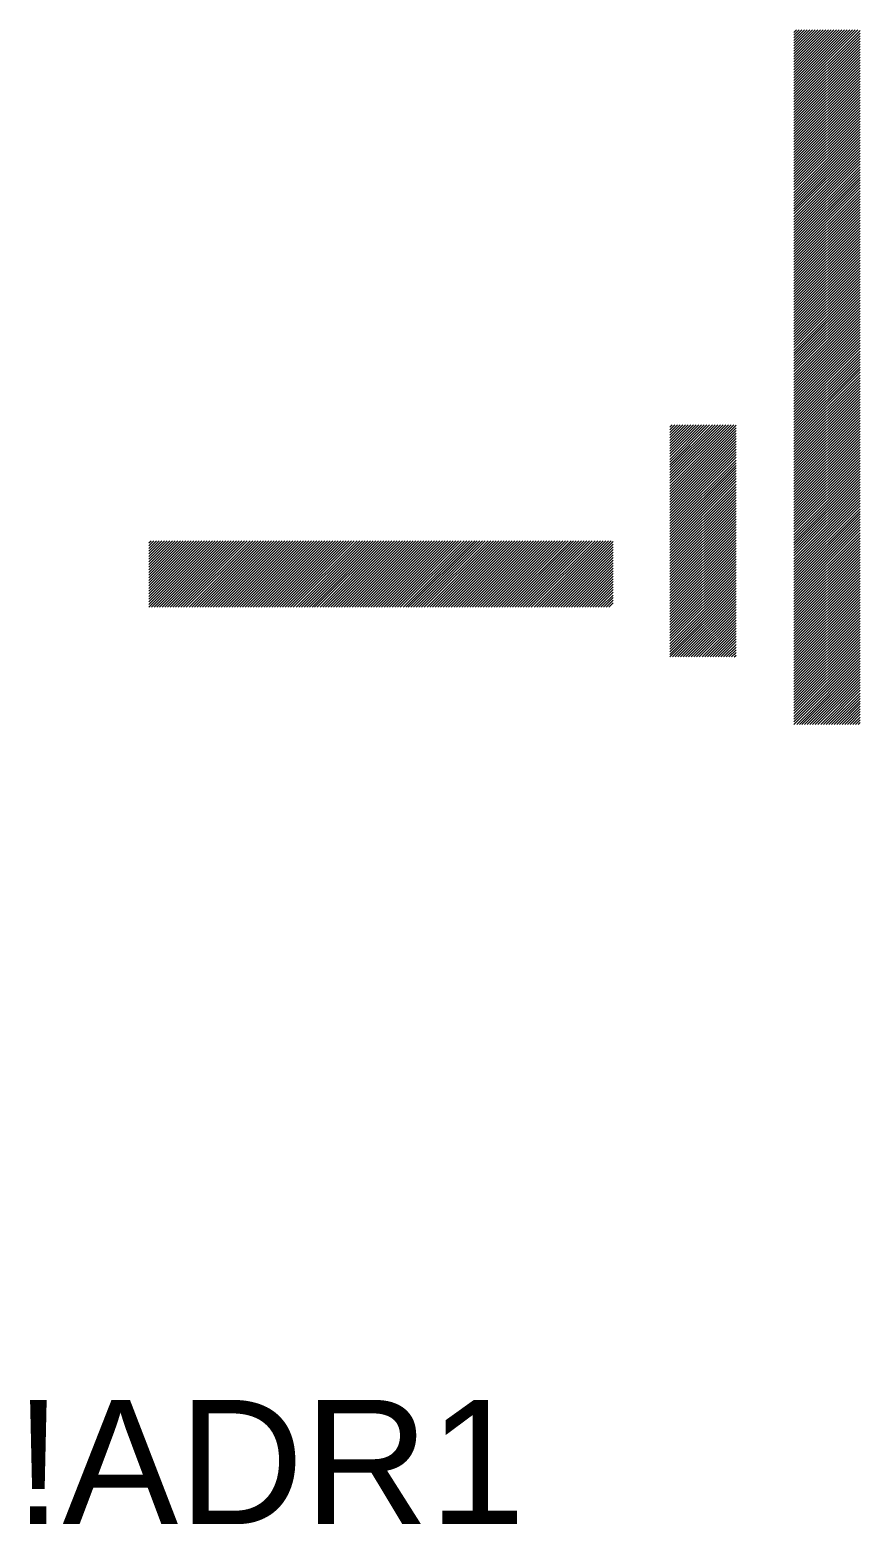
# Model space of a CAD drawing. Header units: millimetres. Extents: x -5 to 836, y -5 to 589.
# Drawn here: x 717.55 to 726.23, y 12.91 to 28.53 of the extents above; entities that cross this region are included whole.
import ezdxf

# ---------------------------------------------------------------- set-up
doc = ezdxf.new("R2010")
doc.units = ezdxf.units.MM
doc.header["$LTSCALE"] = 2
doc.layers.add('FRAME51', color=7, linetype='Continuous')
doc.styles.add('Arial', font='arial.ttf')

# ---------------------------------------------------------------- blocks, each defined once
blk = doc.blocks.new('A$C179A4FDD')
at = {"color": 40, "linetype": 'Continuous'}
for p, q in [((-1.297, 8.326), (-0.628, 8.995)), ((-1.297, 8.354), (-0.656, 8.995)), ((-1.297, 8.382), (-0.684, 8.995)), ((-1.297, 8.41), (-0.712, 8.995)), ((-1.297, 8.438), (-0.74, 8.995)), ((-1.297, 8.466), (-0.768, 8.995)), ((-1.297, 8.494), (-0.796, 8.995)), ((-1.297, 8.522), (-0.824, 8.995)), ((-1.297, 8.55), (-0.852, 8.995)), ((-1.297, 8.578), (-0.88, 8.995)), ((-1.297, 8.606), (-0.908, 8.995)), ((-1.297, 8.633), (-0.936, 8.995)), ((-1.297, 8.661), (-0.964, 8.995)), ((-1.297, 8.689), (-0.992, 8.995)), ((-1.297, 8.717), (-1.02, 8.995)), ((-1.297, 8.745), (-1.048, 8.995)), ((-1.297, 8.773), (-1.075, 8.995)), ((-1.297, 8.801), (-1.103, 8.995)), ((-1.297, 8.829), (-1.131, 8.995)), ((-1.297, 8.857), (-1.159, 8.995)), ((-1.297, 8.885), (-1.187, 8.995)), ((-1.297, 8.913), (-1.215, 8.995)), ((-1.297, 8.941), (-1.243, 8.995)), ((-1.297, 8.969), (-1.271, 8.995)), ((-1.297, 8.298), (-0.605, 8.989)), ((-1.297, 8.27), (-0.605, 8.961)), ((-1.297, 8.242), (-0.605, 8.934)), ((-1.297, 8.214), (-0.605, 8.906)), ((-1.297, 8.186), (-0.605, 8.878)), ((-1.297, 8.158), (-0.605, 8.85)), ((-1.297, 8.13), (-0.605, 8.822)), ((-1.297, 8.103), (-0.605, 8.794)), ((-1.297, 8.075), (-0.605, 8.766)), ((-1.297, 8.047), (-0.605, 8.738)), ((-1.297, 8.019), (-0.605, 8.71)), ((-1.297, 7.991), (-0.605, 8.682)), ((-1.297, 7.963), (-0.605, 8.654)), ((-1.297, 7.935), (-0.605, 8.626)), ((-1.297, 7.907), (-0.605, 8.598)), ((-1.297, 7.879), (-0.605, 8.57)), ((-1.297, 7.851), (-0.605, 8.542)), ((-1.297, 7.823), (-0.605, 8.514)), ((-1.297, 7.795), (-0.605, 8.486)), ((-1.297, 7.767), (-0.605, 8.458)), ((-1.297, 7.739), (-0.605, 8.431)), ((-1.297, 7.711), (-0.605, 8.403)), ((-1.297, 7.683), (-0.605, 8.375)), ((-1.297, 7.655), (-0.605, 8.347)), ((-1.297, 7.627), (-0.605, 8.319)), ((-1.297, 7.6), (-0.605, 8.291)), ((-1.297, 7.572), (-0.605, 8.263)), ((-1.297, 7.544), (-0.605, 8.235)), ((-1.297, 7.516), (-0.605, 8.207)), ((-1.297, 7.488), (-0.605, 8.179)), ((-1.297, 7.46), (-0.605, 8.151)), ((-1.297, 7.432), (-0.605, 8.123)), ((-1.297, 7.404), (-0.605, 8.095)), ((-1.297, 7.376), (-0.605, 8.067)), ((-1.297, 7.348), (-0.605, 8.039)), ((-1.297, 7.32), (-0.605, 8.011)), ((-1.297, 7.292), (-0.605, 7.983)), ((-1.297, 7.264), (-0.605, 7.955)), ((-1.297, 7.236), (-0.605, 7.928)), ((-1.297, 7.208), (-0.605, 7.9)), ((-1.297, 7.18), (-0.605, 7.872)), ((-1.297, 7.152), (-0.605, 7.844)), ((-1.297, 7.124), (-0.605, 7.816)), ((-1.297, 7.097), (-0.605, 7.788)), ((-1.297, 7.069), (-0.605, 7.76)), ((-1.297, 7.041), (-0.605, 7.732)), ((-1.297, 7.013), (-0.605, 7.704)), ((-1.297, 6.985), (-0.605, 7.676)), ((-1.297, 6.957), (-0.605, 7.648)), ((-1.297, 6.929), (-0.605, 7.62)), ((-1.297, 6.901), (-0.605, 7.592)), ((-1.297, 6.873), (-0.605, 7.564)), ((-1.297, 6.845), (-0.605, 7.536)), ((-1.297, 6.817), (-0.605, 7.508)), ((-1.297, 6.789), (-0.605, 7.48)), ((-1.297, 6.761), (-0.605, 7.452)), ((-1.297, 6.733), (-0.605, 7.425)), ((-1.297, 6.705), (-0.605, 7.397)), ((-1.297, 6.677), (-0.605, 7.369)), ((-1.297, 6.649), (-0.605, 7.341)), ((-1.297, 6.621), (-0.605, 7.313)), ((-1.297, 6.594), (-0.605, 7.285)), ((-1.297, 6.566), (-0.605, 7.257)), ((-1.297, 6.538), (-0.605, 7.229)), ((-1.297, 6.51), (-0.605, 7.201)), ((-1.297, 6.482), (-0.605, 7.173)), ((-1.297, 6.454), (-0.605, 7.145)), ((-1.297, 6.426), (-0.605, 7.117)), ((-1.297, 6.398), (-0.605, 7.089)), ((-1.297, 6.37), (-0.605, 7.061)), ((-1.297, 6.342), (-0.605, 7.033)), ((-1.297, 6.314), (-0.605, 7.005)), ((-1.297, 6.286), (-0.605, 6.977)), ((-1.297, 6.258), (-0.605, 6.949)), ((-1.297, 6.23), (-0.605, 6.922)), ((-1.297, 6.202), (-0.605, 6.894)), ((-1.297, 6.174), (-0.605, 6.866)), ((-1.297, 6.146), (-0.605, 6.838)), ((-1.297, 6.118), (-0.605, 6.81)), ((-1.297, 6.091), (-0.605, 6.782)), ((-1.297, 6.063), (-0.605, 6.754)), ((-1.297, 6.035), (-0.605, 6.726)), ((-1.297, 6.007), (-0.605, 6.698)), ((-1.297, 5.979), (-0.605, 6.67)), ((-1.297, 5.951), (-0.605, 6.642)), ((-1.297, 5.923), (-0.605, 6.614)), ((-1.297, 5.895), (-0.605, 6.586)), ((-1.297, 5.867), (-0.605, 6.558)), ((-1.297, 5.839), (-0.605, 6.53)), ((-1.297, 5.811), (-0.605, 6.502)), ((-1.297, 5.783), (-0.605, 6.474)), ((-1.297, 5.755), (-0.605, 6.446)), ((-1.297, 5.727), (-0.605, 6.419)), ((-1.297, 5.699), (-0.605, 6.391)), ((-1.297, 5.671), (-0.605, 6.363)), ((-1.297, 5.643), (-0.605, 6.335)), ((-1.297, 5.615), (-0.605, 6.307)), ((-1.297, 5.588), (-0.605, 6.279)), ((-1.297, 5.56), (-0.605, 6.251)), ((-1.297, 5.532), (-0.605, 6.223)), ((-1.297, 5.504), (-0.605, 6.195)), ((-1.297, 5.476), (-0.605, 6.167)), ((-1.297, 5.448), (-0.605, 6.139)), ((-1.297, 5.42), (-0.605, 6.111)), ((-1.297, 5.392), (-0.605, 6.083)), ((-1.297, 5.364), (-0.605, 6.055)), ((-1.297, 5.336), (-0.605, 6.027)), ((-1.297, 5.308), (-0.605, 5.999)), ((-1.297, 5.28), (-0.605, 5.971)), ((-1.297, 5.252), (-0.605, 5.944)), ((-1.297, 5.224), (-0.605, 5.916)), ((-1.297, 5.196), (-0.605, 5.888)), ((-1.297, 5.168), (-0.605, 5.86)), ((-1.297, 5.14), (-0.605, 5.832)), ((-1.297, 5.113), (-0.605, 5.804)), ((-1.297, 5.085), (-0.605, 5.776)), ((-1.297, 5.057), (-0.605, 5.748)), ((-1.297, 5.029), (-0.605, 5.72)), ((-1.297, 5.001), (-0.605, 5.692)), ((-1.297, 4.973), (-0.605, 5.664)), ((-1.297, 4.945), (-0.605, 5.636)), ((-1.297, 4.917), (-0.605, 5.608)), ((-1.297, 4.889), (-0.605, 5.58)), ((-1.297, 4.861), (-0.605, 5.552)), ((-1.297, 4.833), (-0.605, 5.524)), ((-1.297, 4.805), (-0.605, 5.496)), ((-1.297, 4.777), (-0.605, 5.468)), ((-1.297, 4.749), (-0.605, 5.441)), ((-1.297, 4.721), (-0.605, 5.413)), ((-1.297, 4.693), (-0.605, 5.385)), ((-1.297, 4.665), (-0.605, 5.357)), ((-1.297, 4.637), (-0.605, 5.329)), ((-1.297, 4.61), (-0.605, 5.301)), ((-1.297, 4.582), (-0.605, 5.273)), ((-1.297, 4.554), (-0.605, 5.245)), ((-1.297, 4.526), (-0.605, 5.217)), ((-1.297, 4.498), (-0.605, 5.189)), ((-1.297, 4.47), (-0.605, 5.161)), ((-1.297, 4.442), (-0.605, 5.133)), ((-1.297, 4.414), (-0.605, 5.105)), ((-1.297, 4.386), (-0.605, 5.077)), ((-1.297, 4.358), (-0.605, 5.049)), ((-1.297, 4.33), (-0.605, 5.021)), ((-1.297, 4.302), (-0.605, 4.993)), ((-1.297, 4.274), (-0.605, 4.965)), ((-1.297, 4.246), (-0.605, 4.938)), ((-1.297, 4.218), (-0.605, 4.91)), ((-1.297, 4.19), (-0.605, 4.882)), ((-1.297, 4.162), (-0.605, 4.854)), ((-1.297, 4.134), (-0.605, 4.826)), ((-1.297, 4.107), (-0.605, 4.798)), ((-1.297, 4.079), (-0.605, 4.77)), ((-1.297, 4.051), (-0.605, 4.742)), ((-1.297, 4.023), (-0.605, 4.714)), ((-1.297, 3.995), (-0.605, 4.686)), ((-1.297, 3.967), (-0.605, 4.658)), ((-1.297, 3.939), (-0.605, 4.63)), ((-1.297, 3.911), (-0.605, 4.602)), ((-1.297, 3.883), (-0.605, 4.574)), ((-1.297, 3.855), (-0.605, 4.546)), ((-1.297, 3.827), (-0.605, 4.518)), ((-1.297, 3.799), (-0.605, 4.49)), ((-1.297, 3.771), (-0.605, 4.462)), ((-1.297, 3.743), (-0.605, 4.435)), ((-1.297, 3.715), (-0.605, 4.407)), ((-1.297, 3.687), (-0.605, 4.379)), ((-1.297, 3.659), (-0.605, 4.351)), ((-1.297, 3.631), (-0.605, 4.323)), ((-1.297, 3.604), (-0.605, 4.295)), ((-1.297, 3.576), (-0.605, 4.267)), ((-1.297, 3.548), (-0.605, 4.239)), ((-1.297, 3.52), (-0.605, 4.211)), ((-1.297, 3.492), (-0.605, 4.183)), ((-1.297, 3.464), (-0.605, 4.155)), ((-1.297, 3.436), (-0.605, 4.127)), ((-1.297, 3.408), (-0.605, 4.099)), ((-1.297, 3.38), (-0.605, 4.071)), ((-1.297, 3.352), (-0.605, 4.043)), ((-1.297, 3.324), (-0.605, 4.015)), ((-1.297, 3.296), (-0.605, 3.987)), ((-1.297, 3.268), (-0.605, 3.959)), ((-1.297, 3.24), (-0.605, 3.932)), ((-1.297, 3.212), (-0.605, 3.904)), ((-1.297, 3.184), (-0.605, 3.876)), ((-1.297, 3.156), (-0.605, 3.848)), ((-1.297, 3.128), (-0.605, 3.82)), ((-1.297, 3.101), (-0.605, 3.792)), ((-1.297, 3.073), (-0.605, 3.764)), ((-1.297, 3.045), (-0.605, 3.736)), ((-1.297, 3.017), (-0.605, 3.708)), ((-1.297, 2.989), (-0.605, 3.68)), ((-1.297, 2.961), (-0.605, 3.652)), ((-1.297, 2.933), (-0.605, 3.624)), ((-1.297, 2.905), (-0.605, 3.596)), ((-1.297, 2.877), (-0.605, 3.568)), ((-1.297, 2.849), (-0.605, 3.54)), ((-1.297, 2.821), (-0.605, 3.512)), ((-1.297, 2.793), (-0.605, 3.484)), ((-1.297, 2.765), (-0.605, 3.456)), ((-1.297, 2.737), (-0.605, 3.429)), ((-1.297, 2.709), (-0.605, 3.401)), ((-1.297, 2.681), (-0.605, 3.373)), ((-1.297, 2.653), (-0.605, 3.345)), ((-1.297, 2.625), (-0.605, 3.317)), ((-1.297, 2.598), (-0.605, 3.289)), ((-1.297, 2.57), (-0.605, 3.261)), ((-1.297, 2.542), (-0.605, 3.233)), ((-1.297, 2.514), (-0.605, 3.205)), ((-1.297, 2.486), (-0.605, 3.177)), ((-1.297, 2.458), (-0.605, 3.149)), ((-1.297, 2.43), (-0.605, 3.121)), ((-1.297, 2.402), (-0.605, 3.093)), ((-1.297, 2.374), (-0.605, 3.065)), ((-1.297, 2.346), (-0.605, 3.037)), ((-1.297, 2.318), (-0.605, 3.009)), ((-1.297, 2.29), (-0.605, 2.981)), ((-1.297, 2.262), (-0.605, 2.953)), ((-1.297, 2.234), (-0.605, 2.926)), ((-1.297, 2.206), (-0.605, 2.898)), ((-1.297, 2.178), (-0.605, 2.87)), ((-1.297, 2.15), (-0.605, 2.842)), ((-1.297, 2.122), (-0.605, 2.814)), ((-1.297, 2.095), (-0.605, 2.786)), ((-1.297, 2.067), (-0.605, 2.758)), ((-1.297, 2.039), (-0.605, 2.73)), ((-1.297, 2.011), (-0.605, 2.702)), ((-1.297, 1.983), (-0.605, 2.674)), ((-1.297, 1.955), (-0.605, 2.646)), ((-1.297, 1.927), (-0.605, 2.618)), ((-1.297, 1.899), (-0.605, 2.59)), ((-1.297, 1.871), (-0.605, 2.562)), ((-1.297, 1.843), (-0.605, 2.534)), ((-1.297, 1.815), (-0.605, 2.506)), ((-1.297, 1.787), (-0.605, 2.478)), ((-1.297, 1.759), (-0.605, 2.451)), ((-1.297, 1.731), (-0.605, 2.423)), ((-1.269, 1.731), (-0.605, 2.395)), ((-1.241, 1.731), (-0.605, 2.367)), ((-1.214, 1.731), (-0.605, 2.339)), ((-1.186, 1.731), (-0.605, 2.311)), ((-1.158, 1.731), (-0.605, 2.283)), ((-1.13, 1.731), (-0.605, 2.255)), ((-1.102, 1.731), (-0.605, 2.227)), ((-1.074, 1.731), (-0.605, 2.199)), ((-1.046, 1.731), (-0.605, 2.171)), ((-1.018, 1.731), (-0.605, 2.143)), ((-0.99, 1.731), (-0.605, 2.115)), ((-0.962, 1.731), (-0.605, 2.087)), ((-0.934, 1.731), (-0.605, 2.059)), ((-0.906, 1.731), (-0.605, 2.031)), ((-0.878, 1.731), (-0.605, 2.003)), ((-0.85, 1.731), (-0.605, 1.975)), ((-0.822, 1.731), (-0.605, 1.948)), ((-0.794, 1.731), (-0.605, 1.92)), ((-0.766, 1.731), (-0.605, 1.892)), ((-0.738, 1.731), (-0.605, 1.864)), ((-0.71, 1.731), (-0.605, 1.836)), ((-0.682, 1.731), (-0.605, 1.808)), ((-0.654, 1.731), (-0.605, 1.78)), ((-0.626, 1.731), (-0.605, 1.752))]:
    blk.add_line(p, q, dxfattribs=at)
at = {"color": 5, "linetype": 'Continuous'}
for p, q in [((-2.595, 4.196), (-1.927, 4.863)), ((-2.595, 4.224), (-1.955, 4.863)), ((-2.595, 4.252), (-1.983, 4.863)), ((-2.595, 4.28), (-2.011, 4.863)), ((-2.595, 4.308), (-2.039, 4.863)), ((-2.595, 4.336), (-2.067, 4.863)), ((-2.595, 4.364), (-2.095, 4.863)), ((-2.595, 4.392), (-2.123, 4.863)), ((-2.595, 4.42), (-2.151, 4.863)), ((-2.595, 4.447), (-2.179, 4.863)), ((-2.595, 4.475), (-2.207, 4.863)), ((-2.595, 4.503), (-2.235, 4.863)), ((-2.595, 4.531), (-2.263, 4.863)), ((-2.595, 4.559), (-2.291, 4.863)), ((-2.595, 4.587), (-2.319, 4.863)), ((-2.595, 4.615), (-2.347, 4.863)), ((-2.595, 4.643), (-2.375, 4.863)), ((-2.595, 4.671), (-2.403, 4.863)), ((-2.595, 4.699), (-2.431, 4.863)), ((-2.595, 4.727), (-2.459, 4.863)), ((-2.595, 4.755), (-2.487, 4.863)), ((-2.595, 4.783), (-2.515, 4.863)), ((-2.595, 4.811), (-2.543, 4.863)), ((-2.595, 4.839), (-2.571, 4.863)), ((-2.595, 4.168), (-1.903, 4.86)), ((-2.595, 4.14), (-1.903, 4.832)), ((-2.595, 4.112), (-1.903, 4.804)), ((-2.595, 4.084), (-1.903, 4.776)), ((-2.595, 4.056), (-1.903, 4.748)), ((-2.595, 4.028), (-1.903, 4.72)), ((-2.595, 4), (-1.903, 4.692)), ((-2.595, 3.972), (-1.903, 4.664)), ((-2.595, 3.944), (-1.903, 4.636)), ((-2.595, 3.917), (-1.903, 4.608)), ((-2.595, 3.889), (-1.903, 4.58)), ((-2.595, 3.861), (-1.903, 4.552)), ((-2.595, 3.833), (-1.903, 4.524)), ((-2.595, 3.805), (-1.903, 4.496)), ((-2.595, 3.777), (-1.903, 4.468)), ((-2.595, 3.749), (-1.903, 4.44)), ((-2.595, 3.721), (-1.903, 4.413)), ((-2.595, 3.693), (-1.903, 4.385)), ((-2.595, 3.665), (-1.903, 4.357)), ((-2.595, 3.637), (-1.903, 4.329)), ((-2.595, 3.609), (-1.903, 4.301)), ((-2.595, 3.581), (-1.903, 4.273)), ((-2.595, 3.553), (-1.903, 4.245)), ((-2.595, 3.525), (-1.903, 4.217)), ((-2.595, 3.497), (-1.903, 4.189)), ((-2.595, 3.469), (-1.903, 4.161)), ((-2.595, 3.441), (-1.903, 4.133)), ((-2.595, 3.414), (-1.903, 4.105)), ((-2.595, 3.386), (-1.903, 4.077)), ((-2.595, 3.358), (-1.903, 4.049)), ((-2.595, 3.33), (-1.903, 4.021)), ((-2.595, 3.302), (-1.903, 3.993)), ((-2.595, 3.274), (-1.903, 3.965)), ((-2.595, 3.246), (-1.903, 3.938)), ((-2.595, 3.218), (-1.903, 3.91)), ((-2.595, 3.19), (-1.903, 3.882)), ((-2.595, 3.162), (-1.903, 3.854)), ((-2.595, 3.134), (-1.903, 3.826)), ((-2.595, 3.106), (-1.903, 3.798)), ((-2.595, 3.078), (-1.903, 3.77)), ((-2.595, 3.05), (-1.903, 3.742)), ((-2.595, 3.022), (-1.903, 3.714)), ((-2.595, 2.994), (-1.903, 3.686)), ((-2.595, 2.966), (-1.903, 3.658)), ((-2.595, 2.939), (-1.903, 3.63)), ((-2.595, 2.911), (-1.903, 3.602)), ((-2.595, 2.883), (-1.903, 3.574)), ((-2.595, 2.855), (-1.903, 3.546)), ((-2.595, 2.827), (-1.903, 3.518)), ((-2.595, 2.799), (-1.903, 3.49)), ((-2.595, 2.771), (-1.903, 3.462)), ((-2.595, 2.743), (-1.903, 3.435)), ((-2.595, 2.715), (-1.903, 3.407)), ((-2.595, 2.687), (-1.903, 3.379)), ((-2.595, 2.659), (-1.903, 3.351)), ((-2.595, 2.631), (-1.903, 3.323)), ((-2.595, 2.603), (-1.903, 3.295)), ((-2.595, 2.575), (-1.903, 3.267)), ((-2.595, 2.547), (-1.903, 3.239)), ((-2.595, 2.519), (-1.903, 3.211)), ((-2.595, 2.491), (-1.903, 3.183)), ((-2.595, 2.463), (-1.903, 3.155)), ((-2.595, 2.436), (-1.903, 3.127)), ((-2.567, 2.436), (-1.903, 3.099)), ((-2.539, 2.436), (-1.903, 3.071)), ((-2.511, 2.436), (-1.903, 3.043)), ((-2.483, 2.436), (-1.903, 3.015)), ((-2.455, 2.436), (-1.903, 2.987)), ((-2.427, 2.436), (-1.903, 2.959)), ((-2.399, 2.436), (-1.903, 2.932)), ((-2.371, 2.436), (-1.903, 2.904)), ((-2.343, 2.436), (-1.903, 2.876)), ((-2.315, 2.436), (-1.903, 2.848)), ((-2.287, 2.436), (-1.903, 2.82)), ((-2.259, 2.436), (-1.903, 2.792)), ((-2.231, 2.436), (-1.903, 2.764)), ((-2.203, 2.436), (-1.903, 2.736)), ((-2.175, 2.436), (-1.903, 2.708)), ((-2.147, 2.436), (-1.903, 2.68)), ((-2.119, 2.436), (-1.903, 2.652)), ((-2.091, 2.436), (-1.903, 2.624)), ((-2.063, 2.436), (-1.903, 2.596)), ((-2.035, 2.436), (-1.903, 2.568)), ((-2.007, 2.436), (-1.903, 2.54)), ((-1.979, 2.436), (-1.903, 2.512)), ((-1.952, 2.436), (-1.903, 2.484)), ((-1.924, 2.436), (-1.903, 2.456))]:
    blk.add_line(p, q, dxfattribs=at)
at = {"color": 7, "linetype": 'Continuous'}
for p, q in [((-8.044, 2.957), (-7.35, 3.651)), ((-8.044, 2.985), (-7.378, 3.651)), ((-8.044, 3.013), (-7.406, 3.651)), ((-8.044, 3.041), (-7.434, 3.651)), ((-8.044, 3.069), (-7.462, 3.651)), ((-8.044, 3.097), (-7.49, 3.651)), ((-8.044, 3.125), (-7.518, 3.651)), ((-8.044, 3.153), (-7.546, 3.651)), ((-8.044, 3.181), (-7.574, 3.651)), ((-8.044, 3.209), (-7.602, 3.651)), ((-8.044, 3.237), (-7.629, 3.651)), ((-8.044, 3.265), (-7.657, 3.651)), ((-8.044, 3.293), (-7.685, 3.651)), ((-8.044, 3.32), (-7.713, 3.651)), ((-8.044, 3.348), (-7.741, 3.651)), ((-8.044, 3.376), (-7.769, 3.651)), ((-8.044, 3.404), (-7.797, 3.651)), ((-8.044, 3.432), (-7.825, 3.651)), ((-8.044, 3.46), (-7.853, 3.651)), ((-8.044, 3.488), (-7.881, 3.651)), ((-8.044, 3.516), (-7.909, 3.651)), ((-8.044, 3.544), (-7.937, 3.651)), ((-8.044, 3.572), (-7.965, 3.651)), ((-8.044, 3.6), (-7.993, 3.651)), ((-8.044, 3.628), (-8.021, 3.651)), ((-8.016, 2.957), (-7.322, 3.651)), ((-7.988, 2.957), (-7.294, 3.651)), ((-7.96, 2.957), (-7.266, 3.651)), ((-7.932, 2.957), (-7.238, 3.651)), ((-7.904, 2.957), (-7.21, 3.651)), ((-7.876, 2.957), (-7.182, 3.651)), ((-7.848, 2.957), (-7.154, 3.651)), ((-7.82, 2.957), (-7.126, 3.651)), ((-7.792, 2.957), (-7.098, 3.651)), ((-7.764, 2.957), (-7.07, 3.651)), ((-7.736, 2.957), (-7.042, 3.651)), ((-7.708, 2.957), (-7.014, 3.651)), ((-7.68, 2.957), (-6.986, 3.651)), ((-7.652, 2.957), (-6.958, 3.651)), ((-7.624, 2.957), (-6.93, 3.651)), ((-7.596, 2.957), (-6.902, 3.651)), ((-7.568, 2.957), (-6.874, 3.651)), ((-7.54, 2.957), (-6.846, 3.651)), ((-7.512, 2.957), (-6.818, 3.651)), ((-7.484, 2.957), (-6.79, 3.651)), ((-7.456, 2.957), (-6.762, 3.651)), ((-7.428, 2.957), (-6.734, 3.651)), ((-7.4, 2.957), (-6.706, 3.651)), ((-7.372, 2.957), (-6.678, 3.651)), ((-7.344, 2.957), (-6.65, 3.651)), ((-7.317, 2.957), (-6.622, 3.651)), ((-7.289, 2.957), (-6.595, 3.651)), ((-7.261, 2.957), (-6.567, 3.651)), ((-7.233, 2.957), (-6.539, 3.651)), ((-7.205, 2.957), (-6.511, 3.651)), ((-7.177, 2.957), (-6.483, 3.651)), ((-7.149, 2.957), (-6.455, 3.651)), ((-7.121, 2.957), (-6.427, 3.651)), ((-7.093, 2.957), (-6.399, 3.651)), ((-7.065, 2.957), (-6.371, 3.651)), ((-7.037, 2.957), (-6.343, 3.651)), ((-7.009, 2.957), (-6.315, 3.651)), ((-6.981, 2.957), (-6.287, 3.651)), ((-6.953, 2.957), (-6.259, 3.651)), ((-6.925, 2.957), (-6.231, 3.651)), ((-6.897, 2.957), (-6.203, 3.651)), ((-6.869, 2.957), (-6.175, 3.651)), ((-6.841, 2.957), (-6.147, 3.651)), ((-6.813, 2.957), (-6.119, 3.651)), ((-6.785, 2.957), (-6.091, 3.651)), ((-6.757, 2.957), (-6.063, 3.651)), ((-6.729, 2.957), (-6.035, 3.651)), ((-6.701, 2.957), (-6.007, 3.651)), ((-6.673, 2.957), (-5.979, 3.651)), ((-6.645, 2.957), (-5.951, 3.651)), ((-6.617, 2.957), (-5.923, 3.651)), ((-6.589, 2.957), (-5.895, 3.651)), ((-6.561, 2.957), (-5.867, 3.651)), ((-6.533, 2.957), (-5.839, 3.651)), ((-6.505, 2.957), (-5.811, 3.651)), ((-6.477, 2.957), (-5.783, 3.651)), ((-6.449, 2.957), (-5.755, 3.651)), ((-6.421, 2.957), (-5.727, 3.651)), ((-6.393, 2.957), (-5.699, 3.651)), ((-6.365, 2.957), (-5.671, 3.651)), ((-6.337, 2.957), (-5.643, 3.651)), ((-6.31, 2.957), (-5.616, 3.651)), ((-6.282, 2.957), (-5.588, 3.651)), ((-6.254, 2.957), (-5.56, 3.651)), ((-6.226, 2.957), (-5.532, 3.651)), ((-6.198, 2.957), (-5.504, 3.651)), ((-6.17, 2.957), (-5.476, 3.651)), ((-6.142, 2.957), (-5.448, 3.651)), ((-6.114, 2.957), (-5.42, 3.651)), ((-6.086, 2.957), (-5.392, 3.651)), ((-6.058, 2.957), (-5.364, 3.651)), ((-6.03, 2.957), (-5.336, 3.651)), ((-6.002, 2.957), (-5.308, 3.651)), ((-5.974, 2.957), (-5.28, 3.651)), ((-5.946, 2.957), (-5.252, 3.651)), ((-5.918, 2.957), (-5.224, 3.651)), ((-5.89, 2.957), (-5.196, 3.651)), ((-5.862, 2.957), (-5.168, 3.651)), ((-5.834, 2.957), (-5.14, 3.651)), ((-5.806, 2.957), (-5.112, 3.651)), ((-5.778, 2.957), (-5.084, 3.651)), ((-5.75, 2.957), (-5.056, 3.651)), ((-5.722, 2.957), (-5.028, 3.651)), ((-5.694, 2.957), (-5, 3.651)), ((-5.666, 2.957), (-4.972, 3.651)), ((-5.638, 2.957), (-4.944, 3.651)), ((-5.61, 2.957), (-4.916, 3.651)), ((-5.582, 2.957), (-4.888, 3.651)), ((-5.554, 2.957), (-4.86, 3.651)), ((-5.526, 2.957), (-4.832, 3.651)), ((-5.498, 2.957), (-4.804, 3.651)), ((-5.47, 2.957), (-4.776, 3.651)), ((-5.442, 2.957), (-4.748, 3.651)), ((-5.414, 2.957), (-4.72, 3.651)), ((-5.386, 2.957), (-4.692, 3.651)), ((-5.358, 2.957), (-4.664, 3.651)), ((-5.331, 2.957), (-4.636, 3.651)), ((-5.303, 2.957), (-4.609, 3.651)), ((-5.275, 2.957), (-4.581, 3.651)), ((-5.247, 2.957), (-4.553, 3.651)), ((-5.219, 2.957), (-4.525, 3.651)), ((-5.191, 2.957), (-4.497, 3.651)), ((-5.163, 2.957), (-4.469, 3.651)), ((-5.135, 2.957), (-4.441, 3.651)), ((-5.107, 2.957), (-4.413, 3.651)), ((-5.079, 2.957), (-4.385, 3.651)), ((-5.051, 2.957), (-4.357, 3.651)), ((-5.023, 2.957), (-4.329, 3.651)), ((-4.995, 2.957), (-4.301, 3.651)), ((-4.967, 2.957), (-4.273, 3.651)), ((-4.939, 2.957), (-4.245, 3.651)), ((-4.911, 2.957), (-4.217, 3.651)), ((-4.883, 2.957), (-4.189, 3.651)), ((-4.855, 2.957), (-4.161, 3.651)), ((-4.827, 2.957), (-4.133, 3.651)), ((-4.799, 2.957), (-4.105, 3.651)), ((-4.771, 2.957), (-4.077, 3.651)), ((-4.743, 2.957), (-4.049, 3.651)), ((-4.715, 2.957), (-4.021, 3.651)), ((-4.687, 2.957), (-3.993, 3.651)), ((-4.659, 2.957), (-3.965, 3.651)), ((-4.631, 2.957), (-3.937, 3.651)), ((-4.603, 2.957), (-3.909, 3.651)), ((-4.575, 2.957), (-3.881, 3.651)), ((-4.547, 2.957), (-3.853, 3.651)), ((-4.519, 2.957), (-3.825, 3.651)), ((-4.491, 2.957), (-3.797, 3.651)), ((-4.463, 2.957), (-3.769, 3.651)), ((-4.435, 2.957), (-3.741, 3.651)), ((-4.407, 2.957), (-3.713, 3.651)), ((-4.379, 2.957), (-3.685, 3.651)), ((-4.351, 2.957), (-3.657, 3.651)), ((-4.324, 2.957), (-3.629, 3.651)), ((-4.296, 2.957), (-3.602, 3.651)), ((-4.268, 2.957), (-3.574, 3.651)), ((-4.24, 2.957), (-3.546, 3.651)), ((-4.212, 2.957), (-3.518, 3.651)), ((-4.184, 2.957), (-3.49, 3.651)), ((-4.156, 2.957), (-3.462, 3.651)), ((-4.128, 2.957), (-3.434, 3.651)), ((-4.1, 2.957), (-3.406, 3.651)), ((-4.072, 2.957), (-3.378, 3.651)), ((-4.044, 2.957), (-3.35, 3.651)), ((-4.016, 2.957), (-3.322, 3.651)), ((-3.988, 2.957), (-3.294, 3.651)), ((-3.96, 2.957), (-3.266, 3.651)), ((-3.932, 2.957), (-3.238, 3.651)), ((-3.904, 2.957), (-3.21, 3.651)), ((-3.876, 2.957), (-3.189, 3.643)), ((-3.848, 2.957), (-3.189, 3.615)), ((-3.82, 2.957), (-3.189, 3.587)), ((-3.792, 2.957), (-3.189, 3.56)), ((-3.764, 2.957), (-3.189, 3.532)), ((-3.736, 2.957), (-3.189, 3.504)), ((-3.708, 2.957), (-3.189, 3.476)), ((-3.68, 2.957), (-3.189, 3.448)), ((-3.652, 2.957), (-3.189, 3.42)), ((-3.624, 2.957), (-3.189, 3.392)), ((-3.596, 2.957), (-3.189, 3.364)), ((-3.568, 2.957), (-3.189, 3.336)), ((-3.54, 2.957), (-3.189, 3.308)), ((-3.512, 2.957), (-3.189, 3.28)), ((-3.484, 2.957), (-3.189, 3.252)), ((-3.456, 2.957), (-3.189, 3.224)), ((-3.428, 2.957), (-3.189, 3.196)), ((-3.4, 2.957), (-3.189, 3.168)), ((-3.372, 2.957), (-3.189, 3.14)), ((-3.344, 2.957), (-3.189, 3.112)), ((-3.317, 2.957), (-3.189, 3.084)), ((-3.289, 2.957), (-3.189, 3.057)), ((-3.261, 2.957), (-3.189, 3.029)), ((-3.233, 2.957), (-3.189, 3.001))]:
    blk.add_line(p, q, dxfattribs=at)

msp = doc.modelspace()

# ---------------------------------------------------------------- block references
at = {"layer": 'FRAME51', "linetype": 'Continuous', "lineweight": 0}
msp.add_blockref('A$C179A4FDD', (726.834, 19.54), dxfattribs=at)

# ---------------------------------------------------------------- texts
at = {"layer": 'FRAME51', "style": 'Arial'}
msp.add_attdef('!ADR1', (717.382, 12.906), '', height=1.3, dxfattribs=at)

doc.saveas('drawing.dxf')
